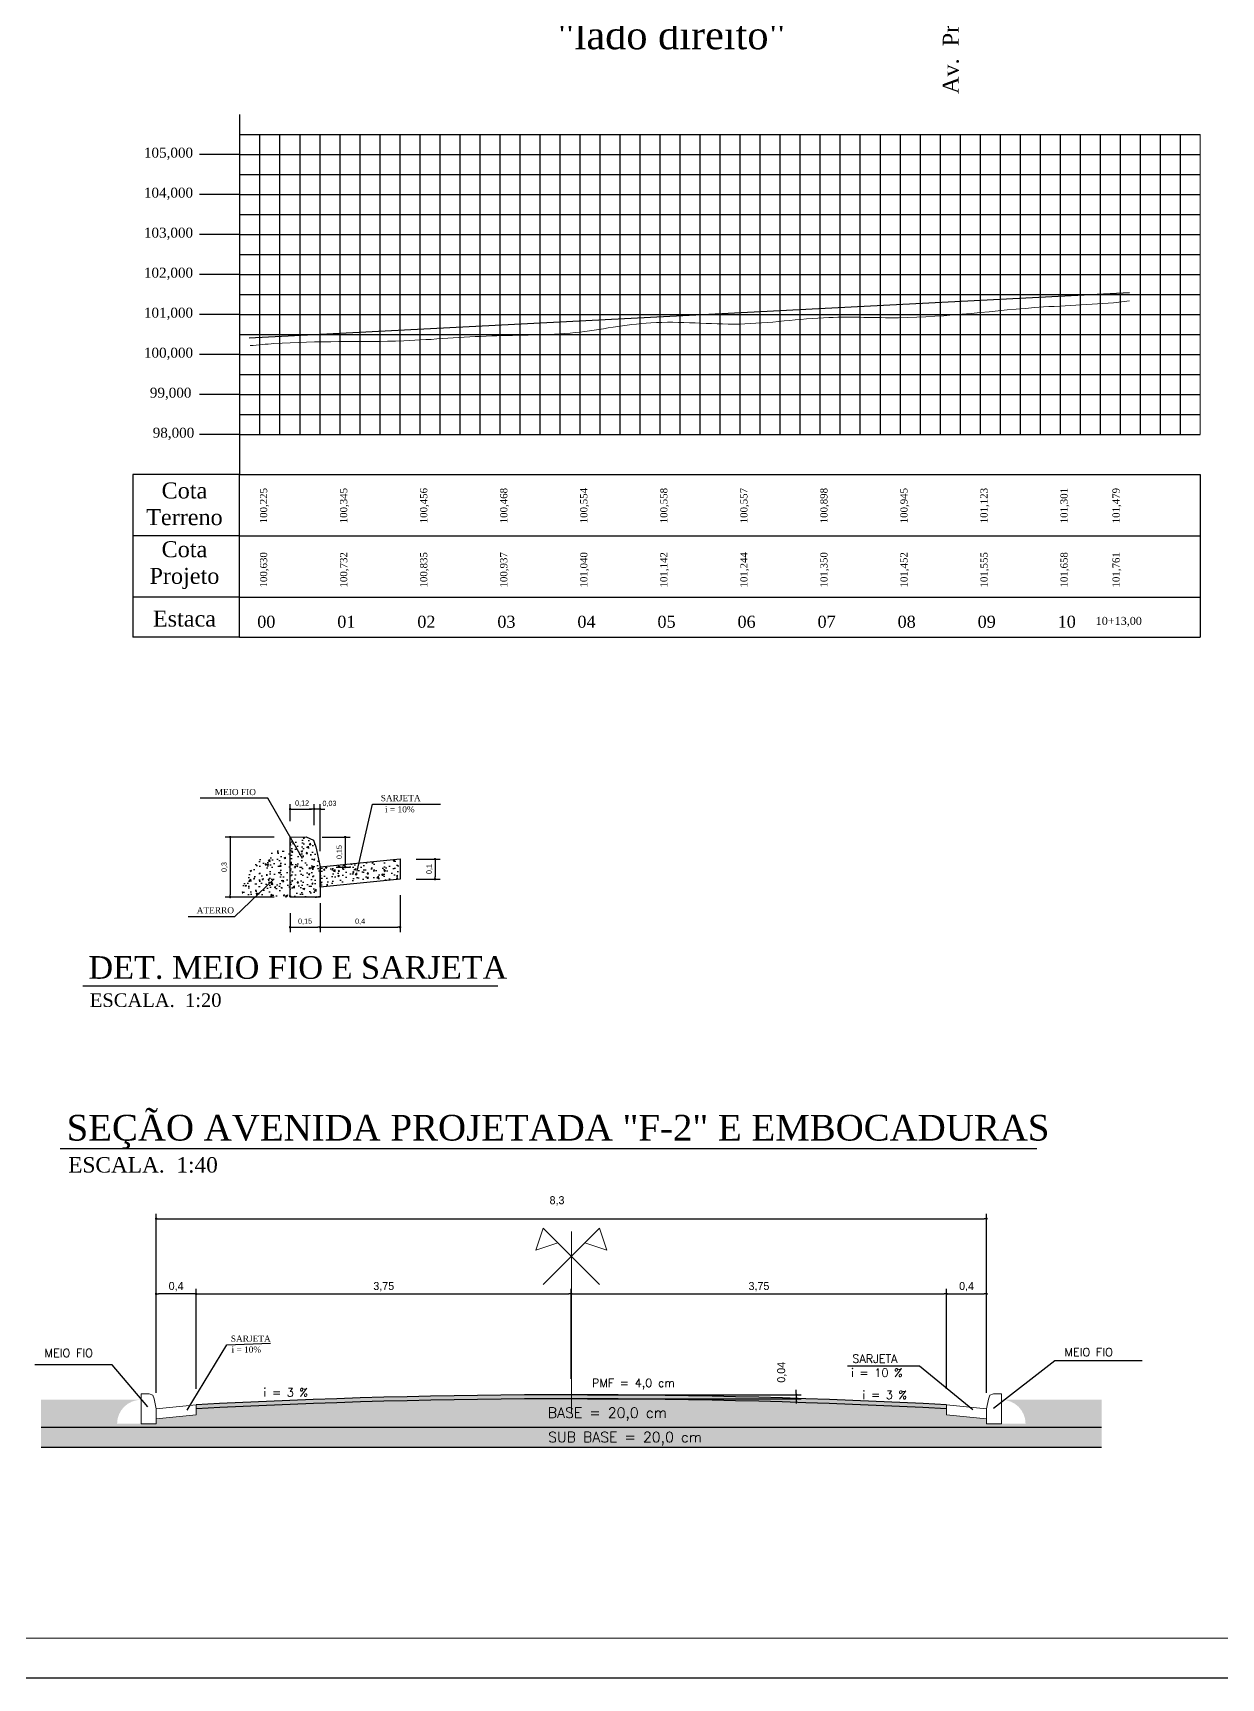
# Model space of a CAD drawing. Header units: millimetres. Extents: x 2755 to 4482, y 876 to 1558.
# Drawn here: x 3070.3 to 3367.2, y 876 to 1287.2 of the extents above; entities that cross this region are included whole.
import ezdxf

# ---------------------------------------------------------------- set-up
doc = ezdxf.new("R2010")
doc.units = ezdxf.units.MM
for name, color, linetype in [('02', 2, 'Continuous'), ('04', 4, 'Continuous'), ('ampliação', 170, 'Continuous'), ('DIMENSÕES', 1, 'Continuous'), ('GREIDE', 6, 'Continuous'), ('Linha de Cota', 8, 'Continuous'), ('N_LOTE', 3, 'Continuous'), ('texto', 3, 'Continuous')]:
    doc.layers.add(name, color=color, linetype=linetype)
for name, color, linetype, lineweight in [('Canteiro', 30, 'Continuous', 9), ('cota', 1, 'Continuous', 9), ('linha', 2, 'Continuous', 5), ('objetos', 6, 'Continuous', 15), ('PV BL', 6, 'Continuous', 15), ('rua', 5, 'Continuous', 25)]:
    doc.layers.add(name, color=color, linetype=linetype, lineweight=lineweight)
doc.styles.add('Rormantic', font='romantic.ttf')
doc.styles.add('style1Romans', font='romans.shx')
doc.dimstyles.new('ISO-25', dxfattribs={"dimtxt": 1.5, "dimasz": 0.5, "dimexe": 1.25, "dimexo": 0.625, "dimtad": 1, "dimtxsty": 'Standard', "dimblk": 'OBLIQUE', "dimcen": 2.5, "dimadec": 0, "dimazin": 0, "dimtfac": 1, "dimtmove": 0, "dimatfit": 3, "dimldrblk": 'OBLIQUE', "dimfxl": 1, "dimarcsym": 0})
pattern_1 = [(50, (1954.4847, 971.4102), (3.6436934, -0.318782), [0.381, -4.191]), (355, (1954.4847, 971.41), (-0.704857, 3.821133), [0.3048, -3.3528]), (100.451, (1954.7884, 971.3836), (2.93885, 3.502334), [0.3238, -3.5618]), (46.1842, (1954.4847, 972.426), (5.42158, -0.840847), [0.5715, -6.2865]), (96.6356, (1954.9365, 972.356), (4.748085, 4.94851), [0.4857, -5.3427]), (351.184, (1954.485, 972.426), (4.748092, 4.948502), [0.4572, -5.0292]), (21, (1954.9927, 972.1722), (3.0322976, -2.0453104), [0.381, -4.191]), (326, (1954.9927, 972.172), (1.23604, 3.683759), [0.3048, -3.3528]), (71.4514, (1955.2454, 972.0017), (4.26833, 1.638457), [0.3238, -3.5618]), (37.5, (1954.4847, 971.4102), (0.061772, 1.6911008), [0, -3.31216, 0, -3.4036, 0, -3.3655]), (7.5, (1954.4847, 971.4102), (1.3363933, 2.0036115), [0, -1.94056, 0, -3.23596, 0, -1.2827]), (327.5, (1953.3519, 971.4102), (2.7118119, -0.1145749), [0, -1.27, 0, -3.9624, 0, -5.2578]), (317.5, (1952.8439, 971.4102), (2.9625836, 0.50853), [0, -1.651, 0, -2.63144, 0, -3.7338])]

# ---------------------------------------------------------------- blocks, each defined once
blk = doc.blocks.new('_Dot')
at = {"color": 0, "linetype": 'ByBlock', "lineweight": -2}
blk.add_line((-0.5, 0), (-1, 0), dxfattribs=at)
at = {"color": 0, "linetype": 'ByBlock', "const_width": 0.5}
blk.add_lwpolyline([(-0.25, 0, 1), (0.25, 0, 1)], format="xyb", close=True, dxfattribs=at)
blk = doc.blocks.new('*D19')
at = {"layer": 'Defpoints', "color": 0}
for p in [(3142.07, 1073.66), (3162.07, 1075.66), (3162.07, 1063.66)]:
    blk.add_point(p, dxfattribs=at)
at = {"layer": 'rua', "color": 0}
for p, q in [((3142.07, 1069.66), (3142.07, 1062.41)), ((3162.07, 1071.66), (3162.07, 1062.41)), ((3142.67, 1063.66), (3161.47, 1063.66))]:
    blk.add_line(p, q, dxfattribs=at)
at = {"layer": 'rua', "color": 0, "xscale": 0.6, "yscale": 0.6, "zscale": 0.6, "rotation": 180}
blk.add_blockref('_Dot', (3142.07, 1063.66), dxfattribs=at)
at = {"layer": 'rua', "color": 0, "xscale": 0.6, "yscale": 0.6, "zscale": 0.6}
blk.add_blockref('_Dot', (3162.07, 1063.66), dxfattribs=at)
at = {"layer": 'rua', "color": 6, "insert": (3152.07, 1065.04), "char_height": 1.3, "attachment_point": 5}
blk.add_mtext('0,4', dxfattribs=at)
blk = doc.blocks.new('_Oblique')
at = {"layer": 'cota', "color": 0, "lineweight": -2}
blk.add_line((-0.5, -0.5), (0.5, 0.5), dxfattribs=at)
blk = doc.blocks.new('*D20')
at = {"layer": 'Defpoints', "color": 0}
for p in [(3134.57, 1071.18), (3142.07, 1071.18), (3142.07, 1063.66)]:
    blk.add_point(p, dxfattribs=at)
at = {"layer": 'rua', "color": 0}
for p, q in [((3134.57, 1067.18), (3134.57, 1062.41)), ((3142.07, 1067.18), (3142.07, 1062.41)), ((3135.17, 1063.66), (3141.47, 1063.66))]:
    blk.add_line(p, q, dxfattribs=at)
at = {"layer": 'rua', "color": 0, "xscale": 0.6, "yscale": 0.6, "zscale": 0.6, "rotation": 180}
blk.add_blockref('_Dot', (3134.57, 1063.66), dxfattribs=at)
at = {"layer": 'rua', "color": 0, "xscale": 0.6, "yscale": 0.6, "zscale": 0.6}
blk.add_blockref('_Dot', (3142.07, 1063.66), dxfattribs=at)
at = {"layer": 'rua', "color": 6, "insert": (3138.32, 1065.04), "char_height": 1.3, "attachment_point": 5}
blk.add_mtext('0,15', dxfattribs=at)
blk = doc.blocks.new('*D21')
at = {"layer": 'Defpoints', "color": 0}
for p in [(3140.57, 1093.19), (3140.57, 1085.18), (3142.07, 1078.68)]:
    blk.add_point(p, dxfattribs=at)
at = {"layer": 'rua', "color": 0}
for p, q in [((3140.57, 1089.18), (3140.57, 1094.44)), ((3142.07, 1082.68), (3142.07, 1094.44)), ((3139.97, 1093.19), (3139.37, 1093.19)), ((3142.07, 1093.19), (3140.57, 1093.19)), ((3142.67, 1093.19), (3143.27, 1093.19))]:
    blk.add_line(p, q, dxfattribs=at)
at = {"layer": 'rua', "color": 0, "xscale": 0.6, "yscale": 0.6, "zscale": 0.6}
blk.add_blockref('_Dot', (3140.57, 1093.19), dxfattribs=at)
at = {"layer": 'rua', "color": 0, "xscale": 0.6, "yscale": 0.6, "zscale": 0.6, "rotation": 180}
blk.add_blockref('_Dot', (3142.07, 1093.19), dxfattribs=at)
at = {"layer": 'rua', "color": 6, "insert": (3144.42, 1094.5), "char_height": 1.3, "attachment_point": 5}
blk.add_mtext('0,03', dxfattribs=at)
blk = doc.blocks.new('*D22')
at = {"layer": 'Defpoints', "color": 0}
for p in [(3140.57, 1093.19), (3134.57, 1086.18), (3140.57, 1085.18)]:
    blk.add_point(p, dxfattribs=at)
at = {"layer": 'rua', "color": 0}
for p, q in [((3134.57, 1090.18), (3134.57, 1094.44)), ((3140.57, 1089.18), (3140.57, 1094.44)), ((3135.17, 1093.19), (3139.97, 1093.19))]:
    blk.add_line(p, q, dxfattribs=at)
at = {"layer": 'rua', "color": 0, "xscale": 0.6, "yscale": 0.6, "zscale": 0.6, "rotation": 180}
blk.add_blockref('_Dot', (3134.57, 1093.19), dxfattribs=at)
at = {"layer": 'rua', "color": 0, "xscale": 0.6, "yscale": 0.6, "zscale": 0.6}
blk.add_blockref('_Dot', (3140.57, 1093.19), dxfattribs=at)
at = {"layer": 'rua', "color": 6, "insert": (3137.57, 1094.57), "char_height": 1.3, "attachment_point": 5}
blk.add_mtext('0,12', dxfattribs=at)
blk = doc.blocks.new('*D23')
at = {"layer": 'Defpoints', "color": 0}
for p in [(3138.57, 1086.18), (3142.07, 1078.68), (3148.35, 1078.68)]:
    blk.add_point(p, dxfattribs=at)
at = {"layer": 'rua', "color": 0}
for p, q in [((3142.57, 1086.18), (3149.6, 1086.18)), ((3148.35, 1085.58), (3148.35, 1079.28)), ((3146.07, 1078.68), (3149.6, 1078.68))]:
    blk.add_line(p, q, dxfattribs=at)
at = {"layer": 'rua', "color": 0, "xscale": 0.6, "yscale": 0.6, "zscale": 0.6}
for p, rotation in [((3148.35, 1086.18), 90), ((3148.35, 1078.68), 270)]:
    blk.add_blockref('_Dot', p, dxfattribs=dict(at, rotation=rotation))
at = {"layer": 'rua', "color": 6, "insert": (3146.97, 1082.43), "char_height": 1.3, "attachment_point": 5, "rotation": 90}
blk.add_mtext('0,15', dxfattribs=at)
blk = doc.blocks.new('*D24')
at = {"layer": 'Defpoints', "color": 0}
for p in [(3134.57, 1086.18), (3119.6, 1071.18), (3134.57, 1071.18)]:
    blk.add_point(p, dxfattribs=at)
at = {"layer": 'rua', "color": 0}
for p, q in [((3130.57, 1086.18), (3118.35, 1086.18)), ((3119.6, 1085.58), (3119.6, 1071.78)), ((3130.57, 1071.18), (3118.35, 1071.18))]:
    blk.add_line(p, q, dxfattribs=at)
at = {"layer": 'rua', "color": 0, "xscale": 0.6, "yscale": 0.6, "zscale": 0.6}
for p, rotation in [((3119.6, 1086.18), 90), ((3119.6, 1071.18), 270)]:
    blk.add_blockref('_Dot', p, dxfattribs=dict(at, rotation=rotation))
at = {"layer": 'rua', "color": 6, "insert": (3118.21, 1078.68), "char_height": 1.3, "attachment_point": 5, "rotation": 90}
blk.add_mtext('0,3', dxfattribs=at)
blk = doc.blocks.new('*D25')
at = {"layer": 'Defpoints', "color": 0}
for p in [(3162.07, 1080.68), (3162.07, 1075.68), (3170.79, 1075.68)]:
    blk.add_point(p, dxfattribs=at)
at = {"layer": 'rua', "color": 0}
for p, q in [((3166.07, 1080.68), (3172.04, 1080.68)), ((3170.79, 1080.08), (3170.79, 1076.28)), ((3166.07, 1075.68), (3172.04, 1075.68))]:
    blk.add_line(p, q, dxfattribs=at)
at = {"layer": 'rua', "color": 0, "xscale": 0.6, "yscale": 0.6, "zscale": 0.6}
for p, rotation in [((3170.79, 1080.68), 90), ((3170.79, 1075.68), 270)]:
    blk.add_blockref('_Dot', p, dxfattribs=dict(at, rotation=rotation))
at = {"layer": 'rua', "color": 6, "insert": (3169.41, 1078.18), "char_height": 1.3, "attachment_point": 5, "rotation": 90}
blk.add_mtext('0,1', dxfattribs=at)
blk = doc.blocks.new('*D26')
at = {"layer": 'Defpoints', "color": 0}
for p in [(3308.6, 972), (3298.6, 944.28), (3308.6, 943.28)]:
    blk.add_point(p, dxfattribs=at)
at = {"layer": 'rua', "color": 0}
for p, q in [((3298.6, 948.28), (3298.6, 973.25)), ((3299.2, 972), (3308, 972)), ((3308.6, 947.28), (3308.6, 973.25))]:
    blk.add_line(p, q, dxfattribs=at)
at = {"layer": 'rua', "color": 0, "xscale": 0.6, "yscale": 0.6, "zscale": 0.6, "rotation": 180}
blk.add_blockref('_Dot', (3298.6, 972), dxfattribs=at)
at = {"layer": 'rua', "color": 0, "xscale": 0.6, "yscale": 0.6, "zscale": 0.6}
blk.add_blockref('_Dot', (3308.6, 972), dxfattribs=at)
at = {"layer": 'rua', "color": 6, "insert": (3303.6, 973.79), "char_height": 2, "attachment_point": 5}
blk.add_mtext('0,4', dxfattribs=at)
blk = doc.blocks.new('A$C26DF5AA7')
at = {"layer": 'Canteiro'}
for p, q in [((-2.82, -2.82), (2.82, 2.82)), ((2.82, -2.82), (-2.82, 2.82)), ((0, -15.62), (0, 2.48))]:
    blk.add_line(p, q, dxfattribs=at)
for points in [[(-2.82, 2.82), (-3.54, 0.63), (-1.36, 1.36)], [(2.82, 2.82), (3.54, 0.63), (1.36, 1.36)]]:
    blk.add_lwpolyline(points, dxfattribs=at)
blk = doc.blocks.new('*D27')
at = {"layer": 'Defpoints', "color": 0}
for p in [(3298.6, 972), (3204.85, 946.78), (3298.6, 944.28)]:
    blk.add_point(p, dxfattribs=at)
at = {"layer": 'rua', "color": 0}
for p, q in [((3204.85, 950.78), (3204.85, 973.25)), ((3205.45, 972), (3298, 972)), ((3298.6, 948.28), (3298.6, 973.25))]:
    blk.add_line(p, q, dxfattribs=at)
at = {"layer": 'rua', "color": 0, "xscale": 0.6, "yscale": 0.6, "zscale": 0.6, "rotation": 180}
blk.add_blockref('_Dot', (3204.85, 972), dxfattribs=at)
at = {"layer": 'rua', "color": 0, "xscale": 0.6, "yscale": 0.6, "zscale": 0.6}
blk.add_blockref('_Dot', (3298.6, 972), dxfattribs=at)
at = {"layer": 'rua', "color": 6, "insert": (3251.73, 973.79), "char_height": 2, "attachment_point": 5}
blk.add_mtext('3,75', dxfattribs=at)
blk = doc.blocks.new('*D28')
at = {"layer": 'Defpoints', "color": 0}
for p in [(3101.1, 972), (3101.1, 943.28), (3111.1, 944.28)]:
    blk.add_point(p, dxfattribs=at)
at = {"layer": 'rua', "color": 0}
for p, q in [((3101.1, 947.28), (3101.1, 973.25)), ((3110.5, 972), (3101.7, 972)), ((3111.1, 948.28), (3111.1, 973.25))]:
    blk.add_line(p, q, dxfattribs=at)
at = {"layer": 'rua', "color": 0, "xscale": 0.6, "yscale": 0.6, "zscale": 0.6, "rotation": 180}
blk.add_blockref('_Dot', (3101.1, 972), dxfattribs=at)
at = {"layer": 'rua', "color": 0, "xscale": 0.6, "yscale": 0.6, "zscale": 0.6}
blk.add_blockref('_Dot', (3111.1, 972), dxfattribs=at)
at = {"layer": 'rua', "color": 6, "insert": (3106.1, 973.79), "char_height": 2, "attachment_point": 5}
blk.add_mtext('0,4', dxfattribs=at)
blk = doc.blocks.new('*D29')
at = {"layer": 'Defpoints', "color": 0}
for p in [(3308.6, 990.8), (3101.1, 943.28), (3308.6, 943.28)]:
    blk.add_point(p, dxfattribs=at)
at = {"layer": 'rua', "color": 0}
for p, q in [((3101.1, 947.28), (3101.1, 992.05)), ((3308.6, 947.28), (3308.6, 992.05)), ((3101.7, 990.8), (3308, 990.8))]:
    blk.add_line(p, q, dxfattribs=at)
at = {"layer": 'rua', "color": 0, "xscale": 0.6, "yscale": 0.6, "zscale": 0.6, "rotation": 180}
blk.add_blockref('_Dot', (3101.1, 990.8), dxfattribs=at)
at = {"layer": 'rua', "color": 0, "xscale": 0.6, "yscale": 0.6, "zscale": 0.6}
blk.add_blockref('_Dot', (3308.6, 990.8), dxfattribs=at)
at = {"layer": 'rua', "color": 6, "insert": (3201.27, 995.23), "char_height": 2, "attachment_point": 5}
blk.add_mtext('8,3', dxfattribs=at)
blk = doc.blocks.new('*D30')
at = {"layer": 'Defpoints', "color": 0}
for p in [(3204.85, 972), (3204.85, 946.78), (3111.1, 944.28)]:
    blk.add_point(p, dxfattribs=at)
at = {"layer": 'rua', "color": 0}
for p, q in [((3111.1, 948.28), (3111.1, 973.25)), ((3111.7, 972), (3204.25, 972)), ((3204.85, 950.78), (3204.85, 973.25))]:
    blk.add_line(p, q, dxfattribs=at)
at = {"layer": 'rua', "color": 0, "xscale": 0.6, "yscale": 0.6, "zscale": 0.6, "rotation": 180}
blk.add_blockref('_Dot', (3111.1, 972), dxfattribs=at)
at = {"layer": 'rua', "color": 0, "xscale": 0.6, "yscale": 0.6, "zscale": 0.6}
blk.add_blockref('_Dot', (3204.85, 972), dxfattribs=at)
at = {"layer": 'rua', "color": 6, "insert": (3157.98, 973.79), "char_height": 2, "attachment_point": 5}
blk.add_mtext('3,75', dxfattribs=at)
blk = doc.blocks.new('*D31')
at = {"layer": 'Defpoints', "color": 0}
for p in [(3204.85, 946.79), (3204.85, 945.79), (3261.06, 945.79)]:
    blk.add_point(p, dxfattribs=at)
at = {"layer": 'rua', "color": 0}
for p, q in [((3208.85, 946.79), (3262.31, 946.79)), ((3261.06, 947.39), (3261.06, 947.99)), ((3261.06, 946.79), (3261.06, 945.79)), ((3208.85, 945.79), (3262.31, 945.79)), ((3261.06, 945.19), (3261.06, 944.59))]:
    blk.add_line(p, q, dxfattribs=at)
at = {"layer": 'rua', "color": 0, "xscale": 0.6, "yscale": 0.6, "zscale": 0.6}
for p, rotation in [((3261.06, 946.79), 270), ((3261.06, 945.79), 90)]:
    blk.add_blockref('_Dot', p, dxfattribs=dict(at, rotation=rotation))
at = {"layer": 'rua', "color": 6, "insert": (3257.47, 952.41), "char_height": 2, "attachment_point": 5, "rotation": 90}
blk.add_mtext('0,04', dxfattribs=at)

msp = doc.modelspace()

# ---------------------------------------------------------------- hatches: boundary and pattern name
at = {"layer": 'Linha de Cota'}
h = msp.add_hatch(dxfattribs=at)
h.set_pattern_fill('AR-CONC', color=4, scale=0.02, style=0)
h.set_pattern_definition(pattern_1)
h.paths.add_polyline_path([(3134.5747, 1083.1839, 0.41421356), (3122.5747, 1071.1839), (3134.5747, 1071.1839)])
h.paths.add_polyline_path([(3142.0747, 1078.6839), (3141.0747, 1083.6839, 0.41421356), (3138.5747, 1086.1839), (3134.5747, 1086.1839), (3134.5747, 1071.1839), (3142.0747, 1071.1839)])
at = {"layer": 'Linha de Cota', "lineweight": 30}
h = msp.add_hatch(dxfattribs=at)
h.set_pattern_fill('AR-CONC', color=5, scale=0.02, style=0)
h.set_pattern_definition(pattern_1)
h.paths.add_polyline_path([(3140.8823, 1084.6455, 0.30277564), (3138.5747, 1086.1839), (3134.5747, 1086.1839), (3134.5747, 1071.1839), (3142.0747, 1071.1839), (3142.0747, 1078.6839)])
h.paths.add_polyline_path([(3162.0747, 1075.659), (3162.0747, 1080.6839), (3142.0747, 1078.6839), (3142.0747, 1073.659)])
at = {"layer": 'Linha de Cota'}
h = msp.add_hatch(color=256, dxfattribs=at)
h.paths.add_polyline_path([(3204.8513, 946.7883, 0.0133755), (3111.1013, 944.2799), (3111.1013, 943.2785, -0.01338314), (3204.8513, 945.7883)])
h.paths.add_polyline_path([(3204.8513, 946.7883), (3204.8513, 945.7883, -0.01338314), (3298.6013, 943.2785), (3298.6013, 944.2799, 0.0133755)])
h = msp.add_hatch(dxfattribs=at)
h.set_pattern_fill('AR-SAND', color=256, scale=0.1, style=0)
h.set_pattern_definition([(37.5, (-404.6906, -301.124), (-0.160003, 4.8941324), [0, -3.8608, 0, -4.318, 0, -4.1275]), (7.5, (-404.6906, -301.124), (4.495233, 7.168251), [0, -2.0828, 0, -3.4798, 0, -1.3335]), (327.5, (-407.815, -301.124), (7.9099237, 0.014372), [0, -1.27, 0, -4.572, 0, -5.969]), (317.5, (-407.815, -301.124), (7.635565, 2.229293), [0, -0.635, 0, -2.9972, 0, -3.429])])
h.paths.add_polyline_path([(3111.1013, 943.2785), (3111.1013, 941.7674), (3101.1013, 940.7674), (3101.1013, 939.5299), (3095.3846, 939.5299), (3095.3846, 938.6559), (3337.3513, 938.6559), (3337.3513, 945.5299), (3312.3513, 945.5299, -0.41421356), (3318.3513, 939.5299), (3308.6013, 939.5299), (3308.6013, 940.7674), (3298.6013, 941.7674), (3298.6013, 943.2785, 0.02677108)])
h.paths.add_polyline_path([(3337.3513, 933.6559), (3337.3513, 938.6559), (3095.3846, 938.6559), (3095.3846, 933.6559)])
h.paths.add_polyline_path([(3095.3846, 933.6559), (3095.3846, 938.6559), (3072.3513, 938.6559), (3072.3513, 933.6559)])
h.paths.add_polyline_path([(3072.3513, 945.5299), (3072.3513, 938.6559), (3095.3846, 938.6559), (3095.3846, 939.5299), (3091.3513, 939.5299, -0.41421356), (3097.3513, 945.5299)])
h.paths.add_polyline_path([(3198.7001, 939.7645), (3234.1497, 939.7645), (3234.1497, 944.3565), (3198.7001, 944.3565)], flags=24)
h.paths.add_polyline_path([(3198.6618, 933.6742), (3244.5198, 933.6742), (3244.5198, 938.2661), (3198.6618, 938.2661)], flags=24)

# ---------------------------------------------------------------- linework, layer by layer
at = {"layer": '02'}
for p, q in [((3121.975, 1266.7665), (3121.975, 1256.7665)), ((3141.975, 1261.7665), (3141.975, 1186.7665)), ((3161.975, 1261.7665), (3161.975, 1186.7665)), ((3181.975, 1261.7665), (3181.975, 1186.7665)), ((3201.975, 1261.7665), (3201.975, 1186.7665)), ((3221.975, 1261.7665), (3221.975, 1186.7665)), ((3241.975, 1261.7665), (3241.975, 1186.7665)), ((3261.975, 1261.7665), (3261.975, 1186.7665)), ((3281.975, 1261.7665), (3281.975, 1186.7665)), ((3301.975, 1261.7665), (3301.975, 1186.7665)), ((3321.975, 1261.7665), (3321.975, 1186.7665)), ((3341.975, 1261.7665), (3341.975, 1186.7665)), ((3121.975, 1256.7665), (3111.975, 1256.7665)), ((3121.975, 1256.7665), (3121.975, 1246.7665)), ((3121.975, 1251.7665), (3361.975, 1251.7665)), ((3121.975, 1246.7665), (3111.975, 1246.7665)), ((3121.975, 1246.7665), (3121.975, 1236.7665)), ((3121.975, 1236.7665), (3111.975, 1236.7665)), ((3121.975, 1236.7665), (3121.975, 1226.7665)), ((3121.975, 1231.7665), (3361.975, 1231.7665)), ((3121.975, 1226.7665), (3111.975, 1226.7665)), ((3121.975, 1226.7665), (3121.975, 1216.7665)), ((3121.975, 1216.7665), (3111.975, 1216.7665)), ((3121.975, 1216.7665), (3121.975, 1206.7665)), ((3121.975, 1211.7665), (3361.975, 1211.7665)), ((3121.975, 1206.7665), (3111.975, 1206.7665)), ((3121.975, 1206.7665), (3121.975, 1196.7665)), ((3121.975, 1196.7665), (3111.975, 1196.7665)), ((3121.975, 1196.7665), (3121.975, 1186.7665)), ((3121.975, 1191.7665), (3361.975, 1191.7665)), ((3121.975, 1186.7665), (3111.975, 1186.7665)), ((3121.975, 1186.7665), (3121.975, 1176.7665))]:
    msp.add_line(p, q, dxfattribs=at)
at = {"layer": '04'}
for p, q in [((3121.975, 1176.7665), (3095.3292, 1176.7665)), ((3095.3292, 1176.7665), (3095.3292, 1161.4672)), ((3121.975, 1176.7665), (3361.975, 1176.7665)), ((3121.975, 1136.1184), (3121.975, 1176.7665)), ((3121.975, 1161.4672), (3095.3292, 1161.4672)), ((3095.3292, 1161.4672), (3095.3292, 1146.1678)), ((3121.975, 1161.4672), (3361.975, 1161.4672)), ((3121.975, 1146.1678), (3095.3292, 1146.1678)), ((3095.3292, 1146.1678), (3095.3292, 1136.1184)), ((3121.975, 1146.1678), (3361.975, 1146.1678)), ((3121.975, 1136.1184), (3095.3292, 1136.1184)), ((3121.975, 1136.1184), (3361.975, 1136.1184))]:
    msp.add_line(p, q, dxfattribs=at)
at = {"layer": 'ampliação'}
for p, q in [((3121.975, 1261.7665), (3361.975, 1261.7665)), ((3126.975, 1261.7665), (3126.975, 1186.7665)), ((3131.975, 1261.7665), (3131.975, 1186.7665)), ((3136.975, 1261.7665), (3136.975, 1186.7665)), ((3146.975, 1261.7665), (3146.975, 1186.7665)), ((3151.975, 1261.7665), (3151.975, 1186.7665)), ((3156.975, 1261.7665), (3156.975, 1186.7665)), ((3166.975, 1261.7665), (3166.975, 1186.7665)), ((3171.975, 1261.7665), (3171.975, 1186.7665)), ((3176.975, 1261.7665), (3176.975, 1186.7665)), ((3186.975, 1261.7665), (3186.975, 1186.7665)), ((3191.975, 1261.7665), (3191.975, 1186.7665)), ((3196.975, 1261.7665), (3196.975, 1186.7665)), ((3206.975, 1261.7665), (3206.975, 1186.7665)), ((3211.975, 1261.7665), (3211.975, 1186.7665)), ((3216.975, 1261.7665), (3216.975, 1186.7665)), ((3226.975, 1261.7665), (3226.975, 1186.7665)), ((3231.975, 1261.7665), (3231.975, 1186.7665)), ((3236.975, 1261.7665), (3236.975, 1186.7665)), ((3246.975, 1261.7665), (3246.975, 1186.7665)), ((3251.975, 1261.7665), (3251.975, 1186.7665)), ((3256.975, 1261.7665), (3256.975, 1186.7665)), ((3266.975, 1261.7665), (3266.975, 1186.7665)), ((3271.975, 1261.7665), (3271.975, 1186.7665)), ((3276.975, 1261.7665), (3276.975, 1186.7665)), ((3286.975, 1261.7665), (3286.975, 1186.7665)), ((3291.975, 1261.7665), (3291.975, 1186.7665)), ((3296.975, 1261.7665), (3296.975, 1186.7665)), ((3306.975, 1261.7665), (3306.975, 1186.7665)), ((3311.975, 1261.7665), (3311.975, 1186.7665)), ((3316.975, 1261.7665), (3316.975, 1186.7665)), ((3326.975, 1261.7665), (3326.975, 1186.7665)), ((3331.975, 1261.7665), (3331.975, 1186.7665)), ((3336.975, 1261.7665), (3336.975, 1186.7665)), ((3346.975, 1261.7665), (3346.975, 1186.7665)), ((3351.975, 1261.7665), (3351.975, 1186.7665)), ((3356.975, 1261.7665), (3356.975, 1186.7665)), ((3121.975, 1256.7665), (3361.975, 1256.7665)), ((3121.975, 1246.7665), (3361.975, 1246.7665)), ((3121.975, 1241.7665), (3361.975, 1241.7665)), ((3121.975, 1236.7665), (3361.975, 1236.7665)), ((3121.975, 1226.7665), (3361.975, 1226.7665)), ((3121.975, 1221.7665), (3361.975, 1221.7665)), ((3121.975, 1216.7665), (3361.975, 1216.7665)), ((3121.975, 1206.7665), (3361.975, 1206.7665)), ((3121.975, 1201.7665), (3361.975, 1201.7665)), ((3121.975, 1196.7665), (3361.975, 1196.7665)), ((3121.975, 1186.7665), (3361.975, 1186.7665))]:
    msp.add_line(p, q, dxfattribs=at)
at = {"layer": 'DIMENSÕES'}
msp.add_line((3344.3466, 1222.2331), (3124.3799, 1210.9073), dxfattribs=at)
at = {"layer": 'GREIDE'}
for p, q in [((3082.787, 1048.9999), (3186.4454, 1048.9999)), ((3077.1447, 1008.3229), (3321.1466, 1008.3229))]:
    msp.add_line(p, q, dxfattribs=at)
at = {"layer": 'linha'}
msp.add_line((3361.975, 1261.7665), (3361.975, 1186.7665), dxfattribs=at)
at = {"layer": 'Linha de Cota'}
for p, q in [((3129.06, 1095.8978), (3112.1045, 1095.8978)), ((3137.6678, 1080.8538), (3129.06, 1095.8978)), ((3151.2996, 1077.6485), (3155.1853, 1094.3843)), ((3155.1853, 1094.3843), (3172.1408, 1094.3843)), ((3130.5747, 1075.7788), (3120.685, 1066.2549)), ((3120.685, 1066.2549), (3109.0832, 1066.2549)), ((3108.847, 942.9495), (3118.7549, 959.2793)), ((3118.7549, 959.2793), (3129.6882, 959.6852)), ((3090.1068, 954.2745), (3070.7983, 954.2745)), ((3099.057, 943.7821), (3090.1068, 954.2745)), ((3310.3439, 943.4242), (3325.6698, 955.3111)), ((3325.6698, 955.3111), (3347.4715, 955.3111)), ((3291.8608, 953.9268), (3273.8127, 953.9268)), ((3305.176, 943.0314), (3291.8608, 953.9268))]:
    msp.add_line(p, q, dxfattribs=at)
at = {"layer": 'Linha de Cota', "color": 4, "lineweight": 30}
for p, q in [((3134.5594, 1086.1744), (3138.5604, 1086.2114)), ((3134.5594, 1071.182), (3134.5594, 1086.1744)), ((3138.5604, 1086.2114), (3140.4128, 1085.397)), ((3140.4128, 1085.397), (3141.0425, 1083.7682)), ((3141.0425, 1083.7682), (3142.1169, 1078.7337)), ((3142.1169, 1078.7337), (3142.0799, 1071.182)), ((3142.0799, 1071.182), (3134.5594, 1071.182))]:
    msp.add_line(p, q, dxfattribs=at)
at = {"layer": 'Linha de Cota', "color": 5, "lineweight": 30}
for p, q in [((3142.0962, 1073.6257), (3142.1283, 1078.7334)), ((3142.1283, 1078.7334), (3162.0594, 1080.7324)), ((3162.0594, 1080.7324), (3162.0965, 1075.6979)), ((3162.0965, 1075.6979), (3142.0962, 1073.6257))]:
    msp.add_line(p, q, dxfattribs=at)
at = {"layer": 'Linha de Cota', "color": 4, "lineweight": 20}
for p, q in [((3097.3542, 939.514), (3097.3386, 947.0166)), ((3097.3542, 947.0166), (3099.3763, 947.0322)), ((3099.3763, 947.0322), (3100.2541, 946.6563)), ((3100.2541, 946.6563), (3100.5989, 945.7949)), ((3100.5989, 945.7949), (3101.1005, 943.2731)), ((3309.457, 946.6513), (3309.0941, 945.719)), ((3310.3383, 947.0139), (3309.457, 946.6513)), ((3312.3427, 947.0139), (3310.3383, 947.0139)), ((3312.3427, 939.5377), (3312.3427, 947.0139)), ((3101.1005, 943.2731), (3101.0849, 939.5297)), ((3101.1073, 940.7523), (3101.1073, 943.2741)), ((3308.6046, 943.3183), (3308.6046, 940.7801)), ((3309.0941, 945.719), (3308.6103, 943.2844)), ((3308.6103, 943.2844), (3308.6103, 939.5377)), ((3101.0849, 939.5297), (3097.3542, 939.514)), ((3308.6103, 939.5377), (3312.3427, 939.5377))]:
    msp.add_line(p, q, dxfattribs=at)
at = {"layer": 'Linha de Cota', "color": 5, "lineweight": 20}
for p, q in [((3101.1073, 943.2897), (3111.0922, 944.2765)), ((3111.0766, 941.7704), (3101.1073, 940.7523)), ((3111.0922, 944.2765), (3111.0766, 941.7704)), ((3298.5825, 941.7643), (3298.5998, 944.2852)), ((3308.6046, 940.7801), (3298.5825, 941.7643)), ((3298.5998, 944.2852), (3308.6046, 943.2837))]:
    msp.add_line(p, q, dxfattribs=at)
at = {"layer": 'Linha de Cota'}
for radius in [1753.2117, 1752.2117]:
    msp.add_arc((3204.8513, -806.4234), radius, 86.934744, 93.065256, dxfattribs=at)
at = {"layer": 'objetos'}
msp.add_open_spline([(3124.6404, 1209.0165), (3126.6115, 1209.1973), (3139.3473, 1210.3656), (3159.5328, 1209.5212), (3184.5617, 1211.8311), (3205.1964, 1211.4309), (3225.7784, 1215.9438), (3246.975, 1213.374), (3267.4309, 1216.6873), (3292.9869, 1215.2654), (3317.7654, 1218.9107), (3337.2561, 1219.2854), (3344.3466, 1220.1772)], degree=3, knots=[0, 0, 0, 0, 5.93670889, 38.35774461, 60.3866809, 81.25222142, 100.18122465, 122.33306563, 144.94536997, 162.33330448, 198.6010483, 220.04195346, 220.04195346, 220.04195346, 220.04195346], dxfattribs=at)
at = {"layer": 'PV BL'}
msp.add_lwpolyline([(2779.9886, 1548.3586), (3582.3744, 1548.3586), (3582.3744, 885.968), (2779.9886, 885.968)], close=True, dxfattribs=at)
at = {"layer": 'rua'}
msp.add_line((3361.975, 1176.7665), (3361.975, 1136.1184), dxfattribs=at)
msp.add_lwpolyline([(2754.9886, 1558.3586), (3592.3744, 1558.3586), (3592.3744, 875.968), (2754.9886, 875.968)], close=True, dxfattribs=at)
at = {"layer": 'texto'}
for p, q in [((3072.3513, 938.6559), (3337.3513, 938.6559)), ((3072.3513, 933.6559), (3337.3513, 933.6559))]:
    msp.add_line(p, q, dxfattribs=at)

# ---------------------------------------------------------------- block references
at = {"layer": 'Linha de Cota', "xscale": 2.5, "yscale": 2.5, "zscale": 2.5}
msp.add_blockref('A$C26DF5AA7', (3204.8513, 981.3709), dxfattribs=at)

# ---------------------------------------------------------------- texts
at = {"layer": 'N_LOTE'}
for s, insert, char_height, width, attachment_point in [('{\\fTimes New Roman|b0|i0|c0|p18;105,000}', (3098.0633, 1258.5023), 2.5, 12.85, 1), ('{\\fTimes New Roman|b0|i0|c0|p18;104,000}', (3098.0633, 1248.5023), 2.5, 12.85, 1), ('{\\fTimes New Roman|b0|i0|c0|p18;103,000}', (3098.0633, 1238.5023), 2.5, 12.85, 1), ('{\\fTimes New Roman|b0|i0|c0|p18;102,000}', (3098.0633, 1228.5023), 2.5, 12.85, 1), ('{\\fTimes New Roman|b0|i0|c0|p18;101,000}', (3098.0633, 1218.5023), 2.5, 12.85, 1), ('{\\fTimes New Roman|b0|i0|c0|p18;100,000}', (3098.0633, 1208.5023), 2.5, 12.85, 1), ('{\\fTimes New Roman|b0|i0|c0|p18;99,000}', (3099.5423, 1198.5023), 2.5, 12.85, 1), ('{\\fTimes New Roman|b0|i0|c0|p18;98,000}', (3100.2505, 1188.5023), 2.5, 10.6628, 1), ('{\\fTimes New Roman|b0|i0|c0|p18;Cota Terreno}', (3108.1793, 1169.4459), 4, 21.052185, 5), ('{\\fTimes New Roman|b0|i0|c0|p18;Cota Projeto}', (3108.1793, 1154.1465), 4, 21.0522, 5), ('{\\fTimes New Roman|b0|i0|c0|p18;Estaca}', (3108.1793, 1140.7596), 4, 21.0522, 5), ('{\\fTimes New Roman|b0|i0|c0|p18;00}', (3128.6373, 1139.9833), 3, 6.615311, 5), ('{\\fTimes New Roman|b0|i0|c0|p18;01}', (3148.6373, 1139.9833), 3, 6.6153, 5), ('{\\fTimes New Roman|b0|i0|c0|p18;02}', (3168.6373, 1139.9833), 3, 6.6153, 5), ('{\\fTimes New Roman|b0|i0|c0|p18;03}', (3188.6373, 1139.9833), 3, 6.6153, 5), ('{\\fTimes New Roman|b0|i0|c0|p18;04}', (3208.6373, 1139.9833), 3, 6.6153, 5), ('{\\fTimes New Roman|b0|i0|c0|p18;05}', (3228.6373, 1139.9833), 3, 6.6153, 5), ('{\\fTimes New Roman|b0|i0|c0|p18;06}', (3248.6373, 1139.9833), 3, 6.6153, 5), ('{\\fTimes New Roman|b0|i0|c0|p18;07}', (3268.6373, 1139.9833), 3, 6.6153, 5), ('{\\fTimes New Roman|b0|i0|c0|p18;08}', (3288.6373, 1139.9833), 3, 6.6153, 5), ('{\\fTimes New Roman|b0|i0|c0|p18;09}', (3308.6373, 1139.9833), 3, 6.6153, 5), ('{\\fTimes New Roman|b0|i0|c0|p18;10}', (3328.6373, 1139.9833), 3, 6.6153, 5), ('{\\fTimes New Roman|b0|i0|c0|p18;10+13,00}', (3341.6373, 1139.9833), 2, 12.939979, 5)]:
    msp.add_mtext(s, dxfattribs=dict(at, insert=insert, char_height=char_height, width=width, attachment_point=attachment_point))
at = {"layer": 'N_LOTE', "char_height": 1.8, "width": 12.85, "attachment_point": 1, "rotation": 90}
for s, insert in [('{\\fTimes New Roman|b0|i0|c0|p18;100,225}', (3127.052, 1164.6043)), ('{\\fTimes New Roman|b0|i0|c0|p18;100,345}', (3147.052, 1164.6043)), ('{\\fTimes New Roman|b0|i0|c0|p18;100,456}', (3167.052, 1164.6043)), ('{\\fTimes New Roman|b0|i0|c0|p18;100,468}', (3187.052, 1164.6043)), ('{\\fTimes New Roman|b0|i0|c0|p18;100,554}', (3207.052, 1164.6043)), ('{\\fTimes New Roman|b0|i0|c0|p18;100,558}', (3227.052, 1164.6043)), ('{\\fTimes New Roman|b0|i0|c0|p18;100,557}', (3247.052, 1164.6043)), ('{\\fTimes New Roman|b0|i0|c0|p18;100,898}', (3267.052, 1164.6043)), ('{\\fTimes New Roman|b0|i0|c0|p18;100,945}', (3287.052, 1164.6043)), ('{\\fTimes New Roman|b0|i0|c0|p18;101,123}', (3307.052, 1164.6043)), ('{\\fTimes New Roman|b0|i0|c0|p18;101,301}', (3327.052, 1164.6043)), ('{\\fTimes New Roman|b0|i0|c0|p18;101,479}', (3340.052, 1164.6043)), ('{\\fTimes New Roman|b0|i0|c0|p18;100,630}', (3127.052, 1148.5604)), ('{\\fTimes New Roman|b0|i0|c0|p18;100,732}', (3147.052, 1148.5604)), ('{\\fTimes New Roman|b0|i0|c0|p18;100,835}', (3167.052, 1148.5604)), ('{\\fTimes New Roman|b0|i0|c0|p18;100,937}', (3187.052, 1148.5604)), ('{\\fTimes New Roman|b0|i0|c0|p18;101,040}', (3207.052, 1148.5604)), ('{\\fTimes New Roman|b0|i0|c0|p18;101,142}', (3227.052, 1148.5604)), ('{\\fTimes New Roman|b0|i0|c0|p18;101,244}', (3247.052, 1148.5604)), ('{\\fTimes New Roman|b0|i0|c0|p18;101,350}', (3267.052, 1148.5604)), ('{\\fTimes New Roman|b0|i0|c0|p18;101,452}', (3287.052, 1148.5604)), ('{\\fTimes New Roman|b0|i0|c0|p18;101,555}', (3307.052, 1148.5604)), ('{\\fTimes New Roman|b0|i0|c0|p18;101,658}', (3327.052, 1148.5604)), ('{\\fTimes New Roman|b0|i0|c0|p18;101,761}', (3340.052, 1148.5604))]:
    msp.add_mtext(s, dxfattribs=dict(at, insert=insert))
at = {"layer": 'texto'}
for s, height, style, p in [('MEIO FIO', 1.54289, 'Rormantic', (3115.7538, 1096.6641)), ('SARJETA', 1.54289, 'Rormantic', (3157.236, 1095.1505)), ('i = 10%', 1.54289, 'Rormantic', (3158.3088, 1092.3465)), ('ATERRO ', 1.54289, 'Rormantic', (3111.2479, 1067.1047)), ('DET. MEIO FIO E SARJETA', 5.65725, 'Rormantic', (3084.1926, 1050.7587)), ('ESCALA.  1:20', 3.39435, 'Rormantic', (3084.544, 1043.7236)), ('SEÇÃO AVENIDA PROJETADA "F-2" E EMBOCADURAS', 6.428693, 'Rormantic', (3078.742, 1010.3215)), ('ESCALA.  1:40', 3.857216, 'Rormantic', (3079.1413, 1002.3271)), ('MEIO FIO', 2.05718, 'style1Romans', (3073.2302, 956.1854)), ('SARJETA', 1.54289, 'Rormantic', (3119.7788, 960.0466)), ('i = 10%', 1.54289, 'Rormantic', (3119.9495, 957.3183)), ('MEIO FIO', 2.05718, 'style1Romans', (3328.0728, 956.4176)), ('SARJETA', 2.05718, 'style1Romans', (3275.0597, 954.7762)), ('PMF = 4,0 cm', 2.057182, 'style1Romans', (3210.0041, 948.7203)), ('i = 10 %', 2.05718, 'style1Romans', (3274.7408, 951.273)), ('i = 3 %', 2.05718, 'style1Romans', (3127.9304, 946.3484)), ('i = 3 %', 2.05718, 'style1Romans', (3277.5969, 945.7275)), ('BASE = 20,0 cm', 2.571477, 'style1Romans', (3198.9756, 941.0197)), ('SUB BASE = 20,0 cm', 2.571477, 'style1Romans', (3199.0597, 934.9293))]:
    msp.add_text(s, height=height, dxfattribs=dict(at, style=style)).set_placement(p)
at = {"layer": 'texto', "insert": (3297.6456, 1271.9189), "char_height": 4, "width": 43.7081, "attachment_point": 1, "rotation": 90}
msp.add_mtext('{\\fTimes New Roman|b0|i0|c0|p18;Av.  Proj.  "F-1"}', dxfattribs=at)
at = {"layer": 'texto', "insert": (3201.3633, 1290.098), "char_height": 7, "width": 68.5023, "attachment_point": 1}
msp.add_mtext('{\\fTimes New Roman|b0|i0|c0|p18;"lado direito"}', dxfattribs=at)

# ---------------------------------------------------------------- dimensions: what is measured, and where the dimension line sits
at = {"layer": 'rua', "color": 1}
for base, p1, p2, override, picture, middle in [((3140.5747, 1093.1853), (3134.5747, 1086.1839), (3140.5747, 1085.1839), {"dimtxt": 1.3, "dimasz": 0.6, "dimexo": 4, "dimlfac": 0.02, "dimblk1": 'DOT', "dimblk2": 'DOT', "dimsah": 1, "dimclrt": 6, "dimtmove": 2}, '*D22', (3137.5747, 1094.5686)), ((3162.0747, 1063.6554), (3142.0747, 1073.659), (3162.0747, 1075.659), {"dimtxt": 1.3, "dimasz": 0.6, "dimexo": 4, "dimlfac": 0.02, "dimblk1": 'DOT', "dimblk2": 'DOT', "dimsah": 1, "dimclrt": 6, "dimtmove": 2}, '*D19', (3152.0747, 1065.0387)), ((3142.0747, 1063.6554), (3134.5747, 1071.1839), (3142.0747, 1071.1839), {"dimtxt": 1.3, "dimasz": 0.6, "dimexo": 4, "dimlfac": 0.02, "dimblk1": 'DOT', "dimblk2": 'DOT', "dimsah": 1, "dimclrt": 6, "dimtmove": 2}, '*D20', (3138.3247, 1065.0387)), ((3101.1013, 972.0028), (3111.1013, 944.2799), (3101.1013, 943.2799), {"dimtxt": 2, "dimasz": 0.6, "dimexo": 4, "dimlfac": 0.04, "dimblk1": 'DOT', "dimblk2": 'DOT', "dimsah": 1, "dimclrt": 6, "dimtmove": 2}, '*D28', (3106.1013, 973.7945)), ((3204.8513, 972.0028), (3111.1013, 944.2799), (3204.8513, 946.7799), {"dimtxt": 2, "dimasz": 0.6, "dimexo": 4, "dimlfac": 0.04, "dimblk1": 'DOT', "dimblk2": 'DOT', "dimsah": 1, "dimclrt": 6, "dimtmove": 2}, '*D30', (3157.9763, 973.7945)), ((3298.6013, 972.0028), (3204.8513, 946.7799), (3298.6013, 944.2799), {"dimtxt": 2, "dimasz": 0.6, "dimexo": 4, "dimlfac": 0.04, "dimblk1": 'DOT', "dimblk2": 'DOT', "dimsah": 1, "dimclrt": 6, "dimtmove": 2}, '*D27', (3251.7263, 973.7945)), ((3308.6013, 972.0028), (3298.6013, 944.2799), (3308.6013, 943.2799), {"dimtxt": 2, "dimasz": 0.6, "dimexo": 4, "dimlfac": 0.04, "dimblk1": 'DOT', "dimblk2": 'DOT', "dimsah": 1, "dimclrt": 6, "dimtmove": 2}, '*D26', (3303.6013, 973.7945))]:
    dim = msp.add_linear_dim(base=base, p1=p1, p2=p2, dimstyle='ISO-25', override=override, dxfattribs=at)
    dim.commit()
    dim.dimension.update_dxf_attribs({"geometry": picture, "text_midpoint": middle})
for base, p1, p2, override, picture, middle in [((3140.5747, 1093.1853), (3142.0747, 1078.6839), (3140.5747, 1085.1839), {"dimtxt": 1.3, "dimasz": 0.6, "dimexo": 4, "dimlfac": 0.02, "dimblk1": 'DOT', "dimblk2": 'DOT', "dimsah": 1, "dimclrt": 6, "dimtmove": 2}, '*D21', (3144.416, 1094.5042)), ((3308.6013, 990.8045), (3101.1013, 943.2799), (3308.6013, 943.2799), {"dimtxt": 2, "dimasz": 0.6, "dimexo": 4, "dimdec": 1, "dimlfac": 0.04, "dimblk1": 'DOT', "dimblk2": 'DOT', "dimsah": 1, "dimclrt": 6, "dimtmove": 2}, '*D29', (3201.2698, 995.2284))]:
    dim = msp.add_linear_dim(base=base, p1=p1, p2=p2, dimstyle='ISO-25', override=override, dxfattribs=at)
    dim.commit()
    dim.dimension.update_dxf_attribs({"geometry": picture, "text_midpoint": middle, "dimtype": 160})
for base, p1, p2, picture, middle in [((3119.5977, 1071.1839), (3134.5747, 1086.1839), (3134.5747, 1071.1839), '*D24', (3118.2143, 1078.6839)), ((3148.3485, 1078.6839), (3138.5747, 1086.1839), (3142.0747, 1078.6839), '*D23', (3146.9651, 1082.4339)), ((3170.7909, 1075.679), (3162.0747, 1080.6839), (3162.0747, 1075.679), '*D25', (3169.4076, 1078.1815))]:
    dim = msp.add_linear_dim(base=base, p1=p1, p2=p2, angle=90, dimstyle='ISO-25', override={"dimtxt": 1.3, "dimasz": 0.6, "dimexo": 4, "dimlfac": 0.02, "dimblk1": 'DOT', "dimblk2": 'DOT', "dimsah": 1, "dimclrt": 6, "dimtmove": 2}, dxfattribs=at)
    dim.commit()
    dim.dimension.update_dxf_attribs({"geometry": picture, "text_midpoint": middle})
dim = msp.add_linear_dim(base=(3261.0561, 945.7883), p1=(3204.8513, 946.7883), p2=(3204.8513, 945.7883), angle=90, dimstyle='ISO-25', override={"dimtxt": 2, "dimasz": 0.6, "dimexo": 4, "dimdec": 3, "dimlfac": 0.04, "dimblk1": 'DOT', "dimblk2": 'DOT', "dimsah": 1, "dimclrt": 6, "dimtmove": 2}, dxfattribs=at)
dim.commit()
dim.dimension.update_dxf_attribs({"geometry": '*D31', "text_midpoint": (3257.4669, 952.4147), "dimtype": 160})

doc.saveas('drawing.dxf')
